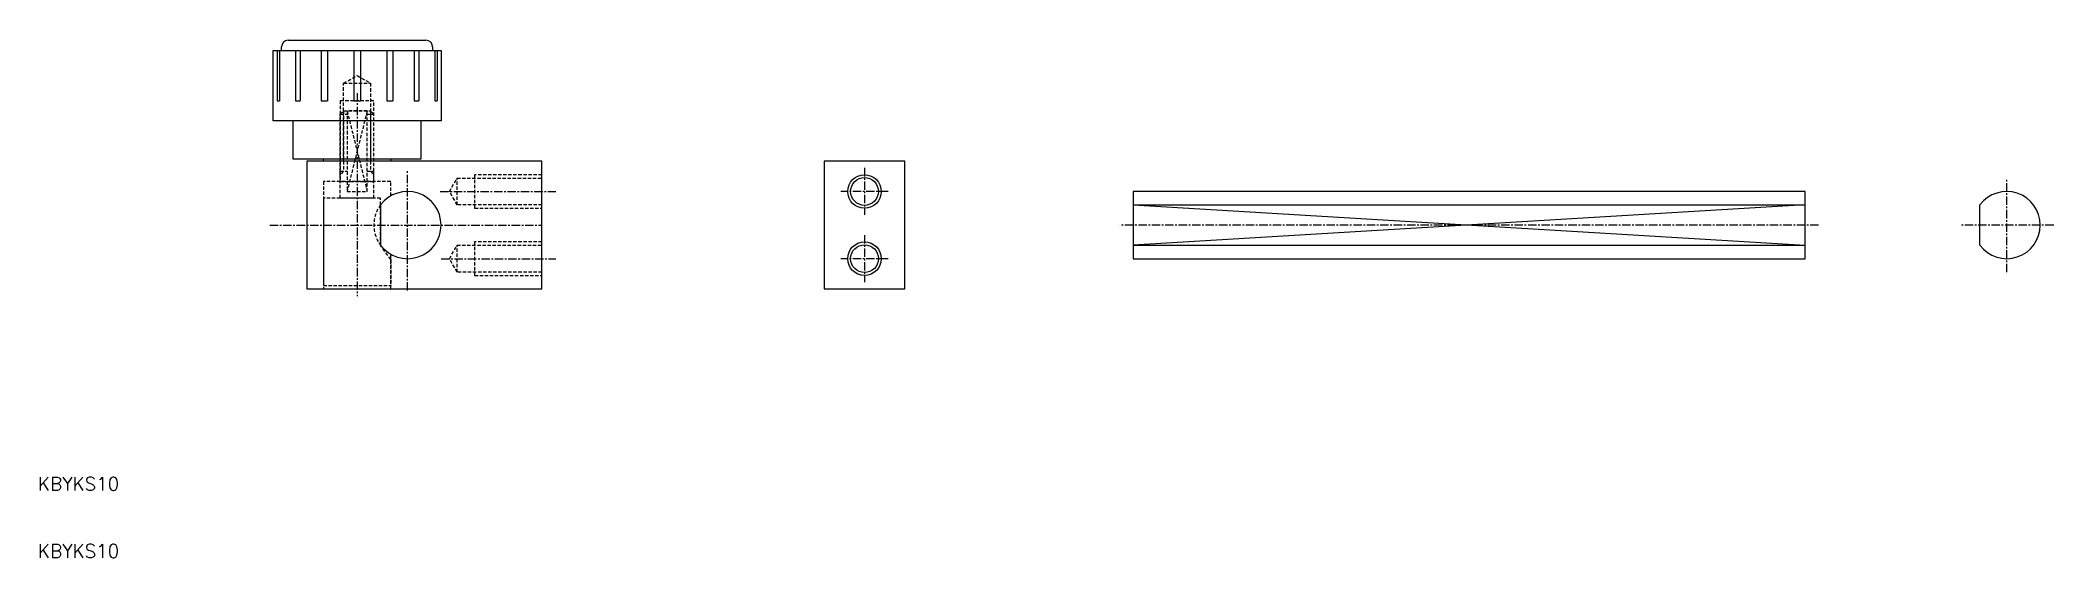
# Model space of a CAD drawing. Extents: x 10 to 310, y 10 to 87.
import ezdxf

# ---------------------------------------------------------------- set-up
doc = ezdxf.new("R2010")
doc.units = 0
doc.linetypes.add('CENTER', pattern=[2, 1.25, -0.25, 0.25, -0.25])
doc.linetypes.add('DASHED', pattern=[0.75, 0.5, -0.25])
doc.layers.get('0').update_dxf_attribs({"linetype": 'CONTINUOUS'})
doc.layers.add('CENTER', color=1, linetype='CENTER')
doc.styles.get("Standard").update_dxf_attribs({"font": 'txt.shx', "bigfont": 'bigfont.shx'})

msp = doc.modelspace()

# ---------------------------------------------------------------- linework, layer by layer
at = {"color": 7, "linetype": 'CONTINUOUS'}
for p, q in [((47.25, 87), (67.75, 87)), ((45, 75), (45, 85.5)), ((45, 85.5), (46.25, 85.5)), ((45.59, 85.5), (45.59, 78)), ((45.93, 85.5), (45.93, 78)), ((46.25, 85.5), (46.25, 86)), ((46.25, 85.5), (68.75, 85.5)), ((48.31, 85.5), (48.31, 78)), ((49.02, 85.5), (49.02, 78)), ((52.16, 85.5), (52.16, 78)), ((53.08, 85.5), (53.08, 78)), ((57, 85.5), (57, 78)), ((58, 85.5), (58, 78)), ((61.92, 85.5), (61.92, 78)), ((62.84, 85.5), (62.84, 78)), ((65.98, 85.5), (65.98, 78)), ((66.69, 85.5), (66.69, 78)), ((68.75, 86), (68.75, 85.5)), ((68.75, 85.5), (70, 85.5)), ((69.07, 85.5), (69.07, 78)), ((69.41, 85.5), (69.41, 78)), ((70, 85.5), (70, 75)), ((45.59, 78), (45.93, 78)), ((48.31, 78), (49.02, 78)), ((52.16, 78), (53.08, 78)), ((57, 78), (58, 78)), ((61.92, 78), (62.84, 78)), ((65.98, 78), (66.69, 78)), ((69.07, 78), (69.41, 78)), ((48, 75), (45, 75)), ((67, 75), (48, 75)), ((48, 69.3), (48, 75)), ((70, 75), (67, 75)), ((67, 75), (67, 69.3)), ((52.5, 69.3), (48, 69.3)), ((52.5, 69), (52.5, 69.3)), ((62.5, 69.3), (52.5, 69.3)), ((62.5, 69.3), (62.5, 69)), ((67, 69.3), (62.5, 69.3)), ((139.03, 69), (127.03, 69)), ((127.03, 69), (127.03, 50)), ((139.03, 50), (139.03, 69)), ((273.04, 64.5), (173.04, 64.5)), ((173.04, 64.5), (173.04, 54.5)), ((273.04, 54.5), (273.04, 64.5)), ((61, 62.5), (61, 56.5)), ((173.04, 62.5), (273.04, 62.5)), ((299.04, 56.5), (299.04, 62.5)), ((173.04, 56.5), (273.04, 56.5)), ((173.04, 54.5), (273.04, 54.5)), ((127.03, 50), (139.03, 50))]:
    msp.add_line(p, q, dxfattribs=at)
at = {"color": 3, "linetype": 'DASHED'}
for p, q in [((55.5, 80.6), (57.5, 81.75)), ((57.5, 81.75), (59.5, 80.6)), ((55, 78), (55, 69)), ((60, 78), (55, 78)), ((55.5, 69), (55.5, 80.6)), ((55.5, 80.6), (59.5, 80.6)), ((59.5, 80.6), (59.5, 69)), ((60, 69), (60, 78)), ((55, 76.01), (55.49, 76.5)), ((55, 76.01), (55.49, 76.5)), ((55, 76.01), (56.13, 76.01)), ((55, 67.5), (55, 76.01)), ((55, 76.01), (56, 76.01)), ((55, 67.5), (55, 76.01)), ((55.49, 76.5), (59.51, 76.5)), ((55.49, 76.5), (55.49, 67.5)), ((55.49, 76.5), (59.51, 76.5)), ((55.49, 76.5), (55.49, 67.5)), ((59, 76.5), (56, 64.5)), ((56, 76.5), (59, 64.5)), ((59, 76.5), (56, 76.5)), ((56, 76.5), (56, 64.5)), ((58.87, 76.01), (60, 76.01)), ((59, 64.5), (59, 76.5)), ((59, 76.01), (60, 76.01)), ((60, 76.01), (59.51, 76.5)), ((59.51, 76.5), (59.51, 67.5)), ((60, 76.01), (59.51, 76.5)), ((59.51, 76.5), (59.51, 67.5)), ((60, 67.5), (60, 76.01)), ((60, 67.5), (60, 76.01)), ((62.5, 66), (52.5, 66)), ((52.5, 66), (52.5, 50)), ((55, 67.01), (55, 67.5)), ((55.49, 67.5), (55, 67.01)), ((55, 67.01), (55, 67.5)), ((55.49, 67.5), (55, 67.01)), ((55, 67.5), (56, 67.5)), ((55, 63.5), (55, 67.01)), ((55, 63.5), (55, 67.01)), ((59, 67.5), (60, 67.5)), ((59, 67.5), (60, 67.5)), ((59.51, 67.5), (60, 67.01)), ((59.51, 67.5), (60, 67.01)), ((60, 67.01), (60, 67.5)), ((60, 67.01), (60, 67.5)), ((60, 63.5), (60, 67.01)), ((60, 63.5), (60, 67.01)), ((62.5, 63.83), (62.5, 66)), ((71.25, 64.5), (72.4, 66.5)), ((72.4, 62.5), (72.4, 66.5)), ((72.4, 66.5), (85, 66.5)), ((75, 67), (75, 62)), ((85, 67), (75, 67)), ((52.5, 63.5), (52.5, 50.5)), ((61, 63.5), (52.5, 63.5)), ((60, 63.5), (55, 63.5)), ((60, 63.5), (55, 63.5)), ((56, 64.5), (59, 64.5)), ((61, 56.5), (61, 63.5)), ((72.4, 62.5), (71.25, 64.5)), ((85, 62.5), (72.4, 62.5)), ((75, 62), (85, 62)), ((75, 57), (75, 52)), ((85, 57), (75, 57)), ((62.5, 54.36), (61, 56.5)), ((62.5, 50), (62.5, 55.17)), ((62.5, 54.36), (62.5, 50.5)), ((71.25, 54.5), (72.4, 56.5)), ((72.4, 52.5), (71.25, 54.5)), ((72.4, 52.5), (72.4, 56.5)), ((72.4, 56.5), (85, 56.5)), ((85, 52.5), (72.4, 52.5)), ((75, 52), (85, 52)), ((52.5, 50.5), (62.5, 50.5))]:
    msp.add_line(p, q, dxfattribs=at)
at = {"color": 7, "linetype": 'CONTINUOUS'}
msp.add_lwpolyline([(50, 50), (85, 50), (85, 69), (50, 69)], close=True, dxfattribs=at)
at = {"color": 3, "linetype": 'DASHED'}
msp.add_lwpolyline([(55, 66), (60, 66), (60, 69), (55, 69)], close=True, dxfattribs=at)
at = {"color": 3, "linetype": 'CONTINUOUS'}
for points in [[(273.04, 62.5), (173.04, 56.5)], [(173.04, 62.5), (273.04, 56.5)]]:
    msp.add_lwpolyline(points, dxfattribs=at)
for centre in [(133.03, 64.5), (133.03, 54.5)]:
    msp.add_circle(centre, 2.5, dxfattribs=at)
at = {"color": 7, "linetype": 'CONTINUOUS'}
for centre in [(133.03, 64.5), (133.03, 54.5)]:
    msp.add_circle(centre, 2.07, dxfattribs=at)
for centre, radius, start, end in [((47.25, 86), 1, 90, 180), ((67.75, 86), 1, 0, 90), ((65, 59.5), 5, 216.8699, 143.1301), ((303.04, 59.5), 5, 216.8699, 143.1301)]:
    msp.add_arc(centre, radius, start, end, dxfattribs=at)
at = {"color": 3, "linetype": 'DASHED'}
msp.add_arc((65, 59.5), 5, 143.1301, 216.8699, dxfattribs=at)
at = {"layer": 'CENTER', "color": 1, "linetype": 'CENTER'}
for p, q in [((57.5, 79.12), (57.5, 48.92)), ((65, 49.75), (65, 67.75)), ((65, 49.75), (65, 67.75)), ((133.03, 68), (133.03, 61)), ((303.04, 52.5), (303.04, 66.5)), ((69.88, 64.5), (87.06, 64.5)), ((136.53, 64.5), (129.53, 64.5)), ((44.5, 59.5), (85, 59.5)), ((133.03, 58), (133.03, 51)), ((275.04, 59.5), (171.04, 59.5)), ((310.04, 59.5), (296.04, 59.5)), ((70, 54.5), (87.06, 54.5)), ((136.53, 54.5), (129.53, 54.5))]:
    msp.add_line(p, q, dxfattribs=at)

# ---------------------------------------------------------------- texts
at = {"color": 7, "linetype": 'CONTINUOUS'}
for p in [(10, 20), (10, 10)]:
    msp.add_text('KBYKS10', height=2, dxfattribs=at).set_placement(p)

doc.saveas('drawing.dxf')
